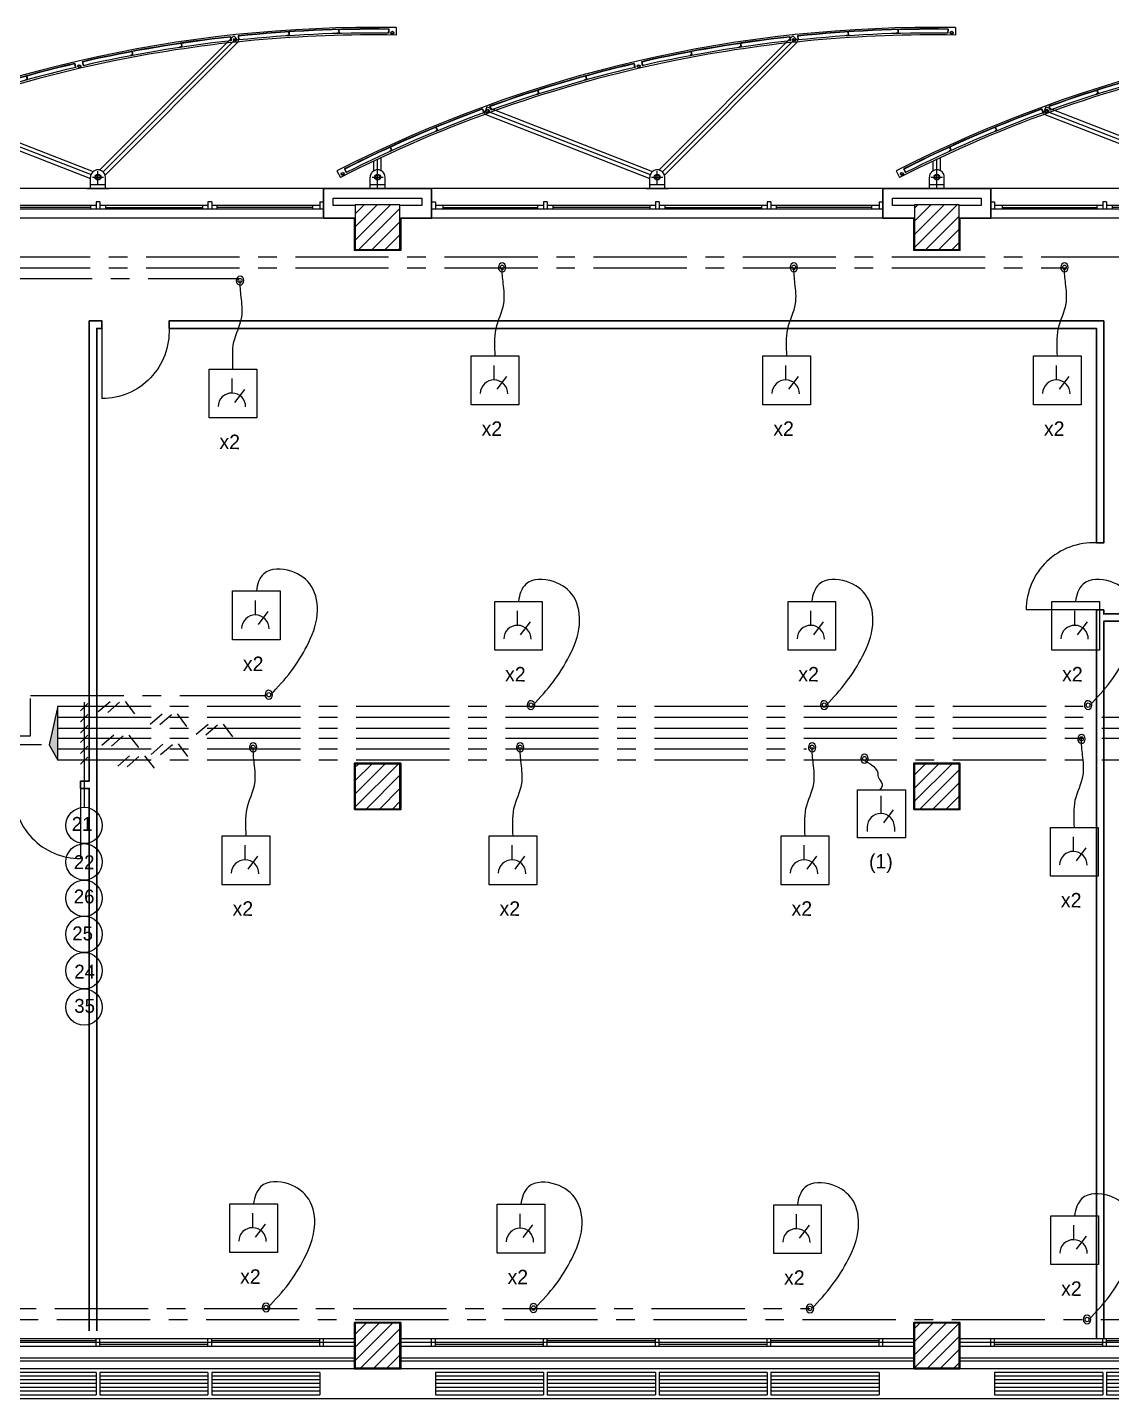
# Model space of a CAD drawing. Extents: x 21.2 to 81.9, y 10.7 to 70.
# Drawn here: x 46.83 to 61.37, y 51.53 to 69.92 of the extents above; entities that cross this region are included whole.
import ezdxf

# ---------------------------------------------------------------- set-up
doc = ezdxf.new("R2010")
doc.units = 0
doc.header["$MEASUREMENT"] = 0
for name, pattern in [('1st floor plan$0$Dash', [200, 100, -100]), ('Center', [2, 1.25, -0.25, 0.25, -0.25]), ('Dash-Dot', [1, 0.5, -0.25, 0, -0.25])]:
    doc.linetypes.add(name, pattern=pattern)
for name, color, linetype in [('1st floor plan$0$1F', 15, 'Continuous'), ('1st floor plan$0$2F', 7, 'Continuous'), ('1st floor plan$0$2FIN', 7, 'Continuous'), ('1st floor plan$0$CAI', 52, 'Continuous'), ('1st floor plan$0$CAIX', 52, 'Continuous'), ('1st floor plan$0$Doors', 142, 'Continuous'), ('1st floor plan$0$FACH', 142, 'Continuous'), ('1st floor plan$0$Hatch', 15, 'Continuous'), ('1st floor plan$0$Pillars', 30, 'Continuous'), ('Xref_Plan', 7, 'Continuous')]:
    doc.layers.add(name, color=color, linetype=linetype)
for name, color, linetype, lineweight in [('1st floor plan$0$Interior Walls', 7, 'Continuous', 30), ('1st floor plan$0$Partitions', 7, 'Continuous', 30), ('Connections', 7, 'Continuous', 25), ('Devices', 5, 'Continuous', 25), ('Wiring', 7, 'Continuous', 25)]:
    doc.layers.add(name, color=color, linetype=linetype, lineweight=lineweight)

# ---------------------------------------------------------------- blocks, each defined once
blk = doc.blocks.new('Bola')
at = {"layer": 'Connections', "color": 7, "linetype": 'Continuous', "const_width": 0.2}
blk.add_lwpolyline([(-0.1, 0, 1), (0.1, 0, 1)], format="xyb", close=True, dxfattribs=at)
at = {"layer": 'Connections', "color": 7, "linetype": 'Continuous'}
blk.add_circle((0, 0), 0.2, dxfattribs=at)
blk = doc.blocks.new('R1')
at = {"color": 0, "linetype": 'ByBlock', "lineweight": -2}
for p, q in [((-0.184, 1.07), (-0.184, 1.264)), ((-0.145, 0.944), (-0.013, 1.117))]:
    blk.add_line(p, q, dxfattribs=at)
blk.add_lwpolyline([(-0.491, 1.392), (0.147, 1.392), (0.147, 0.736), (-0.491, 0.736)], close=True, dxfattribs=at)
blk.add_arc((-0.186, 0.886), 0.184, 359.2185, 179.2185, dxfattribs=at)
at = {"color": 0, "linetype": 'ByBlock', "lineweight": -2, "start_tangent": (0.685424, 0.728144), "end_tangent": (-0.106772, -0.994284)}
blk.add_spline([(0.02, -0.001), (0.295, 0.315), (0.508, 0.657), (0.645, 1.076), (0.568, 1.452), (0.295, 1.657), (-0.073, 1.623), (-0.172, 1.392)], degree=3, dxfattribs=at)
at = {"layer": 'Devices', "linetype": 'ByBlock', "lineweight": -2, "xscale": -0.2510903654909363, "yscale": 0.2989553822111439, "zscale": 0.2510903654909365, "rotation": 359.2184524543058}
blk.add_blockref('Bola', (-0.005, 0), dxfattribs=at)
at = {"color": 0, "linetype": 'ByBlock', "lineweight": -2}
blk.add_text('x2', height=0.1944, rotation=359.2185, dxfattribs=at).set_placement((-0.353, 0.32))
blk = doc.blocks.new('R2')
at = {"color": 0, "linetype": 'ByBlock', "lineweight": -2}
for p, q in [((-0.107, -1.505), (-0.107, -1.311)), ((-0.068, -1.632), (0.063, -1.459))]:
    blk.add_line(p, q, dxfattribs=at)
blk.add_lwpolyline([(-0.414, -1.184), (0.224, -1.184), (0.224, -1.84), (-0.414, -1.84)], close=True, dxfattribs=at)
blk.add_arc((-0.109, -1.69), 0.184, 359.2185, 179.2185, dxfattribs=at)
at = {"color": 0, "linetype": 'ByBlock', "lineweight": -2, "start_tangent": (0, 1), "end_tangent": (0, 1)}
blk.add_spline([(-0.095, -1.184), (-0.082, -0.82), (0.023, -0.483), (0.015, -0.214), (0, 0.003)], degree=3, dxfattribs=at)
at = {"layer": 'Devices', "linetype": 'ByBlock', "lineweight": -2, "xscale": -0.2510903654909363, "yscale": 0.2989553822111439, "zscale": 0.2510903654909365, "rotation": 359.2184524543058}
blk.add_blockref('Bola', (0, 0.003), dxfattribs=at)
at = {"color": 0, "linetype": 'ByBlock', "lineweight": -2}
blk.add_text('x2', height=0.1944, rotation=359.2185, dxfattribs=at).set_placement((-0.276, -2.255))
blk = doc.blocks.new('1st floor plan$0$Door 1')
blk.add_line((0, 0), (0, 0.941))
blk.add_arc((0, 0.041), 0.9, 357.3627, 90)
blk = doc.blocks.new('1st floor plan$0$BR 5')
at = {"color": 0}
for p, q in [((1.82, 2.046), (0.026, 0.247)), ((1.776, 2.03), (1.782, 1.98)), ((1.776, 2.03), (1.782, 1.98)), ((1.781, 2.035), (1.787, 1.98)), ((1.781, 2.035), (1.787, 1.98)), ((1.82, 2.046), (1.891, 1.975)), ((1.88, 2.046), (1.886, 1.991)), ((1.886, 2.041), (1.891, 1.991)), ((2.535, 2.051), (2.535, 2.046)), ((2.535, 2.051), (2.535, 2.046)), ((2.557, 2.098), (2.559, 2.053)), ((2.557, 2.098), (2.559, 2.053)), ((2.562, 2.098), (2.565, 2.048)), ((2.562, 2.098), (2.565, 2.048)), ((3.203, 2.082), (3.203, 2.077)), ((3.203, 2.082), (3.203, 2.077)), ((3.227, 2.128), (3.228, 2.083)), ((3.227, 2.128), (3.228, 2.083)), ((3.232, 2.128), (3.233, 2.078)), ((3.232, 2.128), (3.233, 2.078)), ((3.895, 2.133), (3.894, 2.083)), ((3.895, 2.133), (3.894, 2.083)), ((3.9, 2.138), (3.899, 2.083)), ((3.9, 2.138), (3.899, 2.083)), ((4, 2.156), (3.998, 2.056)), ((1.836, 1.991), (0.071, 0.221)), ((1.891, 1.975), (0.097, 0.176)), ((1.096, 1.896), (1.096, 1.891)), ((1.096, 1.896), (1.096, 1.891)), ((1.114, 1.944), (1.12, 1.899)), ((1.114, 1.944), (1.12, 1.899)), ((1.119, 1.945), (1.126, 1.895)), ((1.119, 1.945), (1.126, 1.895)), ((-0.314, 1.67), (-0.303, 1.622)), ((-0.31, 1.676), (-0.298, 1.623)), ((-0.213, 1.699), (-0.2, 1.645)), ((-0.213, 1.699), (-0.2, 1.645)), ((-0.207, 1.695), (-0.195, 1.647)), ((-0.207, 1.695), (-0.195, 1.647)), ((0.436, 1.784), (0.437, 1.779)), ((0.436, 1.784), (0.437, 1.779)), ((0.452, 1.833), (0.461, 1.788)), ((0.452, 1.833), (0.461, 1.788)), ((0.457, 1.833), (0.467, 1.784)), ((0.457, 1.833), (0.467, 1.784)), ((-0.961, 1.505), (-0.949, 1.462)), ((-0.956, 1.507), (-0.943, 1.458)), ((-1.604, 1.315), (-1.591, 1.272)), ((-1.599, 1.316), (-1.584, 1.268)), ((-0.973, 1.455), (-0.972, 1.45)), ((-1.614, 1.264), (-1.613, 1.259)), ((-2.345, 1.061), (-2.328, 1.014)), ((-2.342, 1.067), (-2.323, 1.016)), ((-2.342, 1.067), (-2.323, 1.016)), ((-2.287, 1.094), (-2.323, 1.001)), ((-2.323, 1.001), (-0.1, 0.135)), ((-2.287, 1.094), (-0.063, 0.228)), ((-2.278, 1.037), (-0.093, 0.186)), ((-2.248, 1.101), (-2.229, 1.05)), ((-2.242, 1.098), (-2.225, 1.051)), ((-2.974, 0.767), (-2.972, 0.763)), ((-2.968, 0.819), (-2.951, 0.777)), ((-2.963, 0.821), (-2.944, 0.774)), ((-3.578, 0.553), (-3.557, 0.508)), ((-3.75, 0.25), (-3.75, 0.391)), ((-3.7, 0.237), (-3.7, 0.414)), ((-3.587, 0.5), (-3.585, 0.495)), ((-3.583, 0.551), (-3.564, 0.51)), ((-4.295, 0.234), (-4.249, 0.145)), ((-4.196, 0.262), (-4.171, 0.213)), ((-4.19, 0.26), (-4.167, 0.215)), ((-3.8, 0.237), (-3.8, 0.367)), ((-3.75, -0.008), (-3.75, 0.308)), ((-3.75, 0.05), (-3.75, 0.233)), ((0, 0.05), (0, 0.233)), ((-3.85, 0), (-3.85, 0.15)), ((-3.65, 0.05), (-3.85, 0.05)), ((-3.825, 0.15), (-3.675, 0.15)), ((-3.65, 0), (-3.65, 0.15)), ((-0.1, 0), (-0.1, 0.15)), ((0.1, 0.05), (-0.1, 0.05)), ((-0.075, 0.15), (0.075, 0.15)), ((0.1, 0), (0.1, 0.15))]:
    blk.add_line(p, q, dxfattribs=at)
at = {"color": 0, "linetype": 'Continuous'}
blk.add_line((-0.15, 0), (0.15, 0), dxfattribs=at)
at = {"color": 0}
for centre, radius in [((3.949, 2.087), 0.02), ((3.949, 2.087), 0.015), ((1.836, 1.991), 0.02), ((1.836, 1.991), 0.015), ((-0.25, 1.639), 0.02), ((-0.25, 1.639), 0.015), ((-2.278, 1.037), 0.025), ((-2.278, 1.037), 0.015), ((-4.218, 0.195), 0.02), ((-4.218, 0.195), 0.015), ((-3.75, 0.15), 0.04), ((0, 0.15), 0.04), ((-3.75, 0.15), 0.03), ((0, 0.15), 0.03)]:
    blk.add_circle(centre, radius, dxfattribs=at)
at = {"color": 0, "linetype": 'Continuous'}
for radius, start, end in [(17.5, 88.9663, 117.1249), (17.4, 88.9654, 101.4942), (17.4, 101.4942, 117.1258)]:
    blk.add_arc((3.684, -15.341), radius, start, end, dxfattribs=at)
at = {"color": 0, "linetype": '1st floor plan$0$Dash'}
for radius, start, end in [(17.48, 96.2517, 102.8817), (17.48, 96.2517, 102.8817), (17.475, 96.2682, 102.8653), (17.475, 96.2682, 102.8653), (17.48, 89.2939, 95.924), (17.48, 89.2939, 95.924), (17.475, 89.3104, 95.9076), (17.475, 89.3104, 95.9076), (17.43, 93.7001, 93.7823), (17.43, 93.7001, 93.7823), (17.425, 93.6837, 93.7823), (17.425, 93.6837, 93.7823), (17.43, 91.5011, 91.5833), (17.43, 91.5011, 91.5833), (17.425, 91.4846, 91.5833), (17.425, 91.4846, 91.5833), (17.43, 98.4588, 98.541), (17.43, 98.4588, 98.541), (17.425, 98.4424, 98.5411), (17.425, 98.4424, 98.5411), (17.48, 103.2095, 109.8396), (17.475, 103.226, 109.8231), (17.43, 100.6579, 100.74), (17.43, 100.6579, 100.74), (17.425, 100.6414, 100.7401), (17.425, 100.6414, 100.7401), (17.43, 105.4166, 105.4988), (17.425, 105.4002, 105.4988), (17.43, 107.6156, 107.6978), (17.425, 107.5992, 107.6978), (17.48, 110.1673, 116.7973), (17.475, 110.1838, 116.7809), (17.43, 112.3744, 112.4565), (17.425, 112.3579, 112.4566), (17.43, 114.5734, 114.6556), (17.425, 114.5569, 114.6556)]:
    blk.add_arc((3.684, -15.341), radius, start, end, dxfattribs=at)
at = {"color": 0}
for centre, radius, start, end in [((3.684, -15.341), 17.425, 89.2945, 95.9235), ((3.684, -15.341), 17.425, 96.2523, 102.8813), ((3.684, -15.341), 17.425, 96.2523, 102.8813), ((3.684, -15.341), 17.425, 103.2101, 109.839), ((3.684, -15.341), 17.425, 110.1678, 116.7968), ((-3.75, 0.15), 0.1, 0, 180), ((0, 0.15), 0.1, 0, 180)]:
    blk.add_arc(centre, radius, start, end, dxfattribs=at)
blk = doc.blocks.new('1st floor plan$0$J3')
at = {"color": 0}
for p, q in [((0, 0.4), (-6.88, 0.4)), ((-6.465, 0.3), (-6.465, 0.4)), ((-6.415, 0.3), (-6.415, 0.4)), ((-4.965, 0.3), (-4.965, 0.4)), ((-4.915, 0.3), (-4.915, 0.4)), ((-3.465, 0.3), (-3.465, 0.4)), ((-3.415, 0.3), (-3.415, 0.4)), ((-1.965, 0.3), (-1.965, 0.4)), ((-1.915, 0.3), (-1.915, 0.4)), ((-0.465, 0.3), (-0.465, 0.4)), ((-0.415, 0.3), (-0.415, 0.4)), ((0, 0.35), (-6.88, 0.35)), ((0, 0.3), (-6.88, 0.3))]:
    blk.add_line(p, q, dxfattribs=at)
at = {"color": 15}
for p, q in [((-3.465, 0.375), (-4.915, 0.375)), ((-0.465, 0.375), (-1.915, 0.375)), ((-4.965, 0.325), (-6.415, 0.325)), ((-1.965, 0.325), (-3.415, 0.325))]:
    blk.add_line(p, q, dxfattribs=at)
at = {"layer": '1st floor plan$0$1F'}
for p, q in [((-6.415, -0.05), (-6.415, -0.35)), ((-4.965, -0.05), (-6.415, -0.05)), ((-4.965, -0.1), (-6.415, -0.1)), ((-4.965, -0.15), (-6.415, -0.15)), ((-4.965, -0.05), (-4.965, -0.35)), ((-3.465, -0.05), (-4.915, -0.05)), ((-4.915, -0.05), (-4.915, -0.35)), ((-3.465, -0.1), (-4.915, -0.1)), ((-3.465, -0.15), (-4.915, -0.15)), ((-3.465, -0.05), (-3.465, -0.35)), ((-1.965, -0.05), (-3.415, -0.05)), ((-3.415, -0.05), (-3.415, -0.35)), ((-1.965, -0.1), (-3.415, -0.1)), ((-1.965, -0.15), (-3.415, -0.15)), ((-1.965, -0.05), (-1.965, -0.35)), ((-0.465, -0.05), (-1.915, -0.05)), ((-1.915, -0.05), (-1.915, -0.35)), ((-0.465, -0.1), (-1.915, -0.1)), ((-0.465, -0.15), (-1.915, -0.15)), ((-0.465, -0.05), (-0.465, -0.35)), ((-4.965, -0.2), (-6.415, -0.2)), ((-4.965, -0.25), (-6.415, -0.25)), ((-4.965, -0.3), (-6.415, -0.3)), ((-6.415, -0.35), (-4.965, -0.35)), ((-3.465, -0.2), (-4.915, -0.2)), ((-3.465, -0.25), (-4.915, -0.25)), ((-3.465, -0.3), (-4.915, -0.3)), ((-4.915, -0.35), (-3.465, -0.35)), ((-1.965, -0.2), (-3.415, -0.2)), ((-1.965, -0.25), (-3.415, -0.25)), ((-1.965, -0.3), (-3.415, -0.3)), ((-3.415, -0.35), (-1.965, -0.35)), ((-0.465, -0.2), (-1.915, -0.2)), ((-0.465, -0.25), (-1.915, -0.25)), ((-0.465, -0.3), (-1.915, -0.3)), ((-1.915, -0.35), (-0.465, -0.35))]:
    blk.add_line(p, q, dxfattribs=at)
at = {"layer": '1st floor plan$0$2F'}
for p, q in [((0, 0.14), (-6.88, 0.14)), ((0, 0.1), (-6.88, 0.1)), ((0, 0), (-6.88, 0))]:
    blk.add_line(p, q, dxfattribs=at)
blk = doc.blocks.new('1st floor plan$0$J1')
at = {"layer": '1st floor plan$0$2F', "linetype": 'Continuous'}
for p, q in [((6.05, 0.4), (0, 0.4)), ((6.05, 0), (0, 0))]:
    blk.add_line(p, q, dxfattribs=at)
at = {"layer": '1st floor plan$0$CAI'}
for p, q in [((0, 0.22), (0.05, 0.22)), ((0, 0.12), (0, 0.22)), ((3, 0.22), (3, 0.12)), ((3.05, 0.22), (3.05, 0.12)), ((6.05, 0.22), (6.05, 0.12)), ((2.925, 0.17), (2.925, 0.12)), ((3.125, 0.17), (3.125, 0.12))]:
    blk.add_line(p, q, dxfattribs=at)
at = {"layer": '1st floor plan$0$CAI', "linetype": 'Continuous'}
for p, q in [((0.05, 0.22), (0.05, 0.12)), ((1.55, 0.22), (1.5, 0.22)), ((1.5, 0.22), (1.5, 0.12)), ((1.55, 0.22), (1.55, 0.12)), ((3.05, 0.22), (3, 0.22)), ((4.55, 0.22), (4.5, 0.22)), ((4.5, 0.22), (4.5, 0.12)), ((4.55, 0.22), (4.55, 0.12)), ((6, 0.22), (6.05, 0.22)), ((6, 0.22), (6, 0.12)), ((6.05, 0.12), (0, 0.12)), ((1.5, 0.17), (0.05, 0.17)), ((0.15, 0.17), (0.15, 0.12)), ((1.425, 0.12), (1.425, 0.17)), ((1.55, 0.12), (1.5, 0.12)), ((3, 0.17), (1.55, 0.17)), ((1.625, 0.17), (1.625, 0.12)), ((4.5, 0.17), (3.05, 0.17)), ((4.425, 0.17), (4.425, 0.12)), ((6, 0.17), (4.55, 0.17)), ((4.625, 0.12), (4.625, 0.17)), ((5.9, 0.17), (5.9, 0.12))]:
    blk.add_line(p, q, dxfattribs=at)
at = {"layer": '1st floor plan$0$CAI', "color": 15}
for p, q in [((0.15, 0.145), (1.425, 0.145)), ((2.925, 0.145), (1.625, 0.145)), ((3.125, 0.145), (4.425, 0.145)), ((5.9, 0.145), (4.625, 0.145))]:
    blk.add_line(p, q, dxfattribs=at)
blk = doc.blocks.new('1st floor plan$0$P2')
at = {"layer": '1st floor plan$0$Hatch'}
h = blk.add_hatch(dxfattribs=at)
h.set_pattern_fill('ANSI31', color=256, style=0)
h.set_pattern_definition([(45, (-41.75321, -29.09718), (-0.08838835, 0.08838835), [])])
h.paths.add_polyline_path([(-0.3, 0.3), (-0.3, -0.3), (0.3, -0.3), (0.3, 0.3)])
at = {"layer": '1st floor plan$0$Pillars'}
blk.add_lwpolyline([(-0.3, -0.3), (0.3, -0.3), (0.3, 0.3), (-0.3, 0.3)], close=True, dxfattribs=at)
blk = doc.blocks.new('1st floor plan$0$P5')
at = {"layer": '1st floor plan$0$Partitions'}
blk.add_lwpolyline([(-0.31, -0.31), (-0.31, 0.31), (0.31, 0.31), (0.31, -0.31)], close=True, dxfattribs=at)
at = {"layer": '1st floor plan$0$Interior Walls'}
blk.add_blockref('1st floor plan$0$P2', (0, 0), dxfattribs=at)
blk = doc.blocks.new('1st floor plan$0$P1')
at = {"layer": '1st floor plan$0$1F'}
blk.add_lwpolyline([(-0.3, 0.29), (-0.595, 0.29), (-0.595, 0.39), (0.595, 0.39), (0.595, 0.29), (0.3, 0.29)], dxfattribs=at)
at = {"layer": '1st floor plan$0$Partitions'}
blk.add_lwpolyline([(-0.725, 0.12), (-0.31, 0.12), (-0.31, -0.31), (0.31, -0.31), (0.31, 0.12), (0.725, 0.12), (0.725, 0.52), (-0.725, 0.52)], close=True, dxfattribs=at)
at = {"layer": '1st floor plan$0$Interior Walls'}
blk.add_blockref('1st floor plan$0$P2', (0, 0), dxfattribs=at)
blk = doc.blocks.new('1st floor plan')
at = {"layer": '1st floor plan$0$2F'}
blk.add_line((36.326, 51.527), (71.701, 51.527), dxfattribs=at)
at = {"layer": '1st floor plan$0$Interior Walls'}
for points in [[(47.659, 52.436), (47.659, 59.709), (47.542, 59.709), (47.542, 59.809), (47.659, 59.809), (47.659, 65.979), (47.83, 65.979), (47.83, 65.879), (47.759, 65.879), (47.759, 52.436)], [(61.165, 52.327), (61.165, 62.104), (61.265, 62.104), (61.265, 62.051), (66.259, 62.051), (66.259, 61.833), (66.159, 61.833), (66.159, 61.951), (61.265, 61.951), (61.265, 52.327)]]:
    blk.add_lwpolyline(points, dxfattribs=at)
blk.add_lwpolyline([(61.165, 63.003), (61.165, 65.879), (48.729, 65.879), (48.729, 65.979), (61.265, 65.979), (61.265, 63.003)], close=True, dxfattribs=at)
for p in [(51.526, 67.237), (59.026, 67.237)]:
    blk.add_blockref('1st floor plan$0$P1', p)
at = {"layer": '1st floor plan$0$2FIN'}
for p in [(44.751, 67.357), (52.251, 67.357), (59.751, 67.357)]:
    blk.add_blockref('1st floor plan$0$J1', p, dxfattribs=at)
at = {"layer": '1st floor plan$0$CAIX'}
for p in [(51.216, 51.927), (58.716, 51.927), (66.216, 51.927)]:
    blk.add_blockref('1st floor plan$0$J3', p, dxfattribs=at)
at = {"layer": '1st floor plan$0$Doors', "xscale": -1, "rotation": 180}
blk.add_blockref('1st floor plan$0$Door 1', (47.83, 65.879), dxfattribs=at)
at = {"layer": '1st floor plan$0$Doors'}
for p, rotation in [((61.165, 62.104), 90), ((47.542, 59.709), 180)]:
    blk.add_blockref('1st floor plan$0$Door 1', p, dxfattribs=dict(at, rotation=rotation))
at = {"layer": '1st floor plan$0$FACH'}
for p in [(47.776, 67.757), (55.276, 67.757), (62.776, 67.757)]:
    blk.add_blockref('1st floor plan$0$BR 5', p, dxfattribs=at)
at = {"layer": '1st floor plan$0$Interior Walls'}
for name in ['1st floor plan$0$P5', '1st floor plan$0$P2']:
    blk.add_blockref(name, (59.026, 52.237), dxfattribs=at)
at = {"layer": '1st floor plan$0$Partitions'}
for p in [(51.526, 59.737), (59.026, 59.737), (51.526, 52.237)]:
    blk.add_blockref('1st floor plan$0$P5', p, dxfattribs=at)

msp = doc.modelspace()

# ---------------------------------------------------------------- linework, layer by layer
at = {"layer": 'Devices', "linetype": 'Dash-Dot'}
msp.add_line((46.873, 60.416), (46.873, 60.956), dxfattribs=at)
at = {"layer": 'Devices', "linetype": 'Center'}
msp.add_line((46.873, 60.956), (50.032, 60.956), dxfattribs=at)
at = {"layer": 'Devices'}
for p, q in [((47.24, 60.812), (47.121, 60.296)), ((47.24, 60.091), (47.24, 60.812)), ((47.121, 60.296), (47.24, 60.091))]:
    msp.add_line(p, q, dxfattribs=at)
at = {"layer": 'Devices', "color": 7}
for p, q in [((47.639, 60.847), (47.541, 60.75)), ((47.639, 60.701), (47.541, 60.603)), ((47.59, 60.868), (47.59, 59.458)), ((47.64, 60.555), (47.542, 60.457)), ((47.639, 60.423), (47.541, 60.326)), ((47.639, 60.277), (47.541, 60.179)), ((47.64, 60.131), (47.542, 60.033))]:
    msp.add_line(p, q, dxfattribs=at)
at = {"layer": 'Devices', "linetype": 'Continuous'}
for p, q in [((57.963, 59.692), (58.611, 59.692)), ((57.963, 59.045), (57.963, 59.692)), ((58.275, 59.611), (58.275, 59.375)), ((58.611, 59.045), (58.611, 59.692)), ((58.316, 59.249), (58.445, 59.424)), ((58.611, 59.045), (57.963, 59.045)), ((58.091, 59.191), (58.091, 59.132)), ((58.46, 59.191), (58.46, 59.132))]:
    msp.add_line(p, q, dxfattribs=at)
at = {"layer": 'Devices'}
msp.add_lwpolyline([(58.062, 60.08), (58.131, 60.038), (58.179, 60.002), (58.209, 59.97), (58.226, 59.944), (58.233, 59.921), (58.234, 59.9), (58.234, 59.882), (58.237, 59.864), (58.246, 59.847), (58.258, 59.829), (58.272, 59.81), (58.284, 59.791), (58.291, 59.769), (58.292, 59.746), (58.283, 59.72), (58.261, 59.691)], dxfattribs=at)
at = {"layer": 'Devices', "color": 7}
for centre in [(47.59, 59.213), (47.59, 58.725), (47.59, 58.237), (47.59, 57.754), (47.59, 57.266), (47.59, 56.777)]:
    msp.add_circle(centre, 0.244, dxfattribs=at)
at = {"layer": 'Devices', "linetype": 'Continuous'}
msp.add_arc((58.275, 59.191), 0.184, 0, 180, dxfattribs=at)
at = {"layer": 'Devices'}
msp.add_solid([(47.24, 60.812), (47.121, 60.296), (47.24, 60.093)], dxfattribs=at)
at = {"layer": 'Wiring', "linetype": 'Center'}
for p, q in [((40.423, 66.84), (72.084, 66.84)), ((40.423, 66.694), (60.767, 66.694)), ((40.45, 66.548), (49.662, 66.548)), ((47.24, 60.812), (61.032, 60.812)), ((48.636, 60.706), (48.477, 60.569)), ((48.762, 60.698), (48.604, 60.561)), ((47.24, 60.666), (72.539, 60.666)), ((47.24, 60.52), (72.087, 60.52)), ((35.769, 60.416), (46.873, 60.416)), ((47.24, 60.386), (68.352, 60.386)), ((47.24, 60.239), (57.279, 60.239)), ((48.647, 60.304), (48.488, 60.167)), ((48.774, 60.296), (48.615, 60.159)), ((47.24, 60.093), (66.94, 60.093)), ((37.199, 52.735), (57.329, 52.735)), ((37.226, 52.589), (68.518, 52.589))]:
    msp.add_line(p, q, dxfattribs=at)
at = {"layer": 'Wiring'}
for p, q in [((47.939, 60.873), (47.78, 60.736)), ((48.141, 60.876), (48.268, 60.708)), ((48.066, 60.865), (47.907, 60.728)), ((48.838, 60.708), (48.965, 60.541)), ((49.253, 60.567), (49.094, 60.431)), ((49.38, 60.56), (49.221, 60.423)), ((49.455, 60.57), (49.582, 60.403)), ((47.989, 60.423), (47.83, 60.286)), ((48.115, 60.415), (47.957, 60.278)), ((48.191, 60.425), (48.318, 60.258)), ((48.199, 60.146), (48.041, 60.009)), ((48.326, 60.138), (48.167, 60.001)), ((48.402, 60.149), (48.528, 59.982)), ((48.85, 60.307), (48.976, 60.139))]:
    msp.add_line(p, q, dxfattribs=at)
at = {"layer": 'Wiring', "color": 6, "linetype": 'Center'}
msp.add_line((35.77, 60.297), (47.24, 60.297), dxfattribs=at)

# ---------------------------------------------------------------- block references
at = {"layer": 'Devices'}
for name, p in [('R2', (53.196, 66.695)), ('R2', (57.108, 66.695)), ('R2', (60.737, 66.695)), ('R2', (49.681, 66.518)), ('R1', (50.072, 60.966)), ('R1', (53.588, 60.827)), ('R1', (57.521, 60.827)), ('R1', (61.059, 60.827)), ('R2', (49.857, 60.259)), ('R2', (53.437, 60.259)), ('R2', (57.353, 60.259)), ('R2', (60.965, 60.371)), ('R1', (50.035, 52.748)), ('R1', (53.621, 52.742)), ('R1', (57.329, 52.735)), ('R1', (61.045, 52.587))]:
    msp.add_blockref(name, p, dxfattribs=at)
at = {"layer": 'Devices', "xscale": -0.2510903654909349, "yscale": 0.2989553822111439, "zscale": 0.2510903654909365}
msp.add_blockref('Bola', (58.056, 60.11), dxfattribs=at)
at = {"layer": 'Xref_Plan'}
msp.add_blockref('1st floor plan', (0, 0), dxfattribs=at)

# ---------------------------------------------------------------- texts
at = {"layer": 'Devices', "linetype": 'Continuous'}
for s, p in [('21', (47.424, 59.141)), ('22', (47.451, 58.628)), ('26', (47.451, 58.168)), ('25', (47.431, 57.673)), ('24', (47.458, 57.16)), ('35', (47.458, 56.701))]:
    msp.add_text(s, height=0.1866, rotation=359.6075, dxfattribs=at).set_placement(p)
msp.add_text('(1)', height=0.1944, dxfattribs=at).set_placement((58.117, 58.636))

doc.saveas('drawing.dxf')
